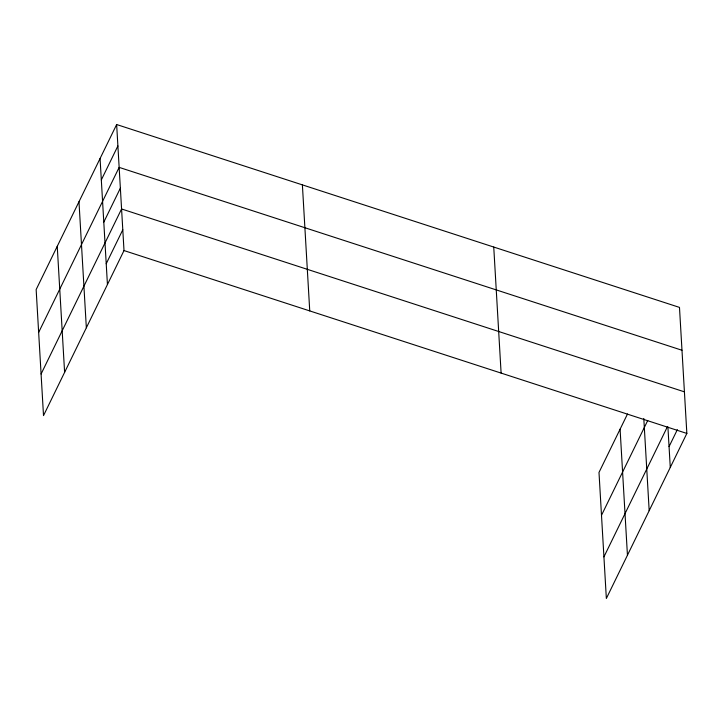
<?xml version="1.0" encoding="UTF-8"?>
<svg xmlns="http://www.w3.org/2000/svg" width="723" height="723" viewBox="0 0 723 723"><rect width="100%" height="100%" fill="white"/><g stroke="black" fill="none" stroke-linecap="round" stroke-linejoin="round"><path stroke-width="1.08" d="M116.647 124.528L36.15 289.562L43.516 415.598L124.004 250.565L116.647 124.528L679.484 307.402L686.85 433.439L606.353 598.472L598.996 472.435L627.501 413.999M101.319 179.928L117.894 145.956M38.653 332.417L119.15 167.375L681.988 350.257M103.787 222.151L120.361 188.17M41.084 374.008L121.572 208.974L684.419 391.848M106.218 263.741L122.793 229.769M601.5 515.291L647.754 420.443M603.931 556.882L667.356 426.832M669.064 446.624L677.352 429.634M124.004 250.565L686.85 433.439M667.907 426.922L670.275 467.42M643.795 418.463L649.182 510.664M620.09 429.191L627.447 555.228M493.746 247.058L501.111 373.086M302.386 184.88L309.742 310.908M100.072 158.509L107.438 284.537M78.979 201.753L86.344 327.79M57.244 246.317L64.609 372.345"/></g></svg>
